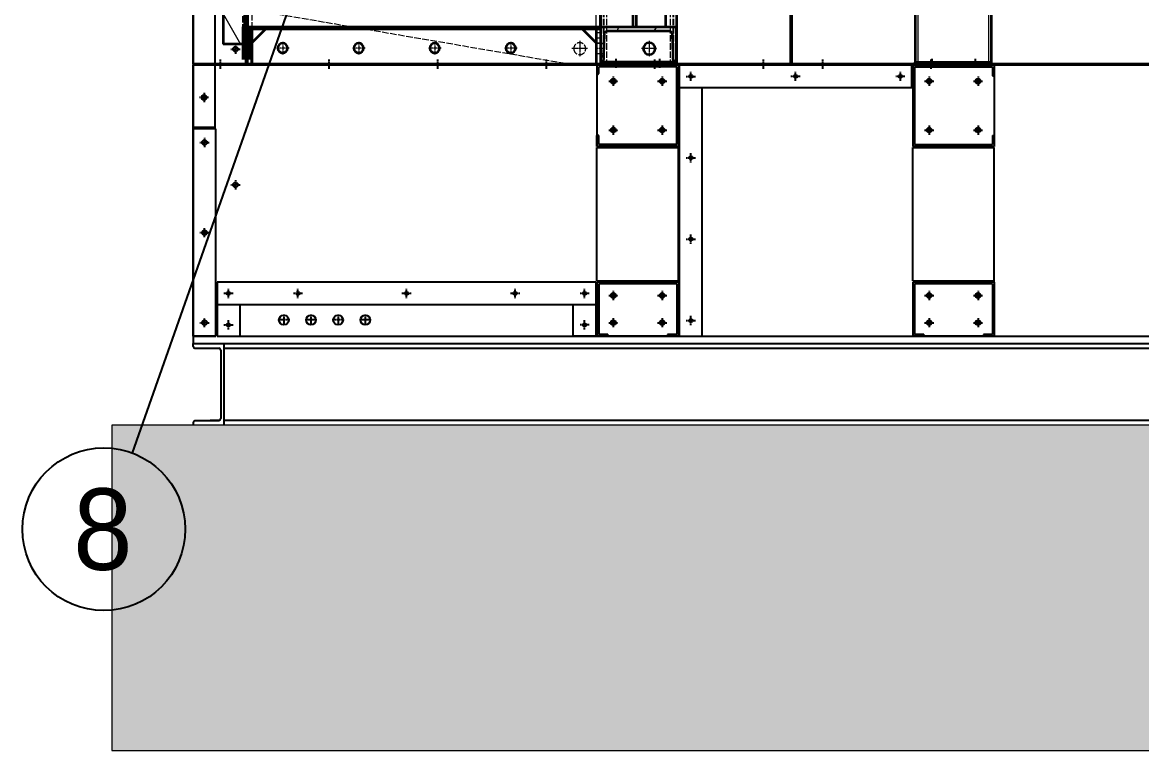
# Model space of a CAD drawing. Header units: millimetres. Extents: x 11380 to 40787, y 6310 to 27105.
# Drawn here: x 21906 to 23967, y 12293 to 13635 of the extents above; entities that cross this region are included whole.
import ezdxf
from ezdxf.enums import TextEntityAlignment as Align

# ---------------------------------------------------------------- set-up
doc = ezdxf.new("R2010")
doc.units = ezdxf.units.MM
for name, pattern in [('CENTER', [2, 1.25, -0.25, 0.25, -0.25]), ('DASHDOT', [18.5, 12, -3, 0.5, -3]), ('DASHED', [15, 12, -3])]:
    doc.linetypes.add(name, pattern=pattern)
for name, color, linetype in [('center', 1, 'CENTER'), ('냉각탑_dim', 1, 'Continuous'), ('냉각탑_text', 3, 'Continuous'), ('냉각탑_찬넬방진', 1, 'Continuous')]:
    doc.layers.add(name, color=color, linetype=linetype)
doc.styles.add('돋움', font='Dotum.ttf')

# ---------------------------------------------------------------- blocks, each defined once
blk = doc.blocks.new('A$C55E021B5')
at = {"color": 7, "linetype": 'DASHED', "lineweight": 13}
for p, q in [((585, 2140.5), (585, 0.5)), ((586.6, 2140.5), (586.6, 0.5)), ((591.6, 2140.5), (591.6, 0.5)), ((708.4, 2140.5), (708.4, 0.5)), ((713.4, 2140.5), (713.4, 0.5)), ((715, 2140.5), (715, 0.5)), ((1362, 2074.5), (1362, 66.5)), ((1370, 2074.5), (1370, 66.5)), ((728, 66.5), (728, 1070.5)), ((1379, 1050.5), (1379, 38.5)), ((770, 0.5), (1362, 101.9))]:
    blk.add_line(p, q, dxfattribs=at)
at = {"color": 7, "lineweight": 35}
for p, q in [((1375, 38.5), (1375, 2102.5)), ((1415, 2102.5), (1415, 38.5)), ((1375, 70.5), (1375, 2070.5)), ((720, 936.5), (720, 70.5)), ((660, 560.8), (660, 70.5)), ((654, 450.1), (654, 70.5)), ((580, 403), (580, 0.5)), ((600, 403), (600, 70.5)), ((1370, 70.5), (720, 70.5)), ((720, 66.5), (1370, 66.5)), ((753, 66.5), (1337, 66.5)), ((728, 0.5), (1362, 0.5))]:
    blk.add_line(p, q, dxfattribs=at)
at = {"color": 7, "lineweight": 35, "ltscale": 0.17003}
blk.add_line((720, 172.5), (720, 70.5), dxfattribs=at)
at = {"color": 7, "lineweight": 35, "ltscale": 0.16261}
blk.add_line((720, 70.5), (720, 168.1), dxfattribs=at)
at = {"color": 7, "lineweight": 35, "ltscale": 0.185241}
for p, q in [((1370, 181.6), (1370, 70.5)), ((1370, 181.6), (1370, 70.5)), ((1375, 181.6), (1375, 70.5))]:
    blk.add_line(p, q, dxfattribs=at)
at = {"color": 7, "linetype": 'DASHED', "lineweight": 13, "ltscale": 0.14}
blk.add_line((728, 41.5), (728, 125.5), dxfattribs=at)
at = {"color": 7, "lineweight": 35, "ltscale": 0.183333}
for p, q in [((0, 110.5), (0, 0.5)), ((140, 110.5), (140, 0.5))]:
    blk.add_line(p, q, dxfattribs=at)
at = {"color": 7, "linetype": 'DASHED', "lineweight": 13, "ltscale": 0.183333}
for p, q in [((5, 110.5), (5, 0.5)), ((135, 110.5), (135, 0.5))]:
    blk.add_line(p, q, dxfattribs=at)
at = {"color": 7, "lineweight": 13, "ltscale": 0.10771}
blk.add_line((1415, 94.5), (1382.7, 38.5), dxfattribs=at)
at = {"color": 7, "lineweight": 35, "ltscale": 0.116667}
for p, q in [((580, 0.5), (580, 70.5)), ((720, 70.5), (720, 0.5))]:
    blk.add_line(p, q, dxfattribs=at)
at = {"color": 7, "lineweight": 35, "ltscale": 0.233334}
for p, q in [((720, 70.5), (580, 70.5)), ((140, 5.5), (0, 5.5)), ((140, 0.5), (0, 0.5)), ((140, 0.5), (0, 0.5)), ((580, 0.5), (720, 0.5)), ((720, 0.5), (580, 0.5)), ((720, 0.5), (580, 0.5))]:
    blk.add_line(p, q, dxfattribs=at)
at = {"color": 7, "lineweight": 35, "ltscale": 0.193355}
blk.add_line((592, 62.5), (708, 62.5), dxfattribs=at)
at = {"color": 7, "linetype": 'DASHED', "lineweight": 13, "ltscale": 0.09}
blk.add_line((600, 70.5), (654, 70.5), dxfattribs=at)
at = {"color": 7, "lineweight": 13, "ltscale": 0.015396}
for p, q in [((620.6, 62.5), (616, 70.5)), ((689.9, 62.5), (685.2, 70.5))]:
    blk.add_line(p, q, dxfattribs=at)
at = {"color": 7, "linetype": 'DASHED', "lineweight": 13, "ltscale": 0.01}
blk.add_line((654, 70.5), (660, 70.5), dxfattribs=at)
at = {"color": 7, "linetype": 'DASHED', "lineweight": 13, "ltscale": 0.116667}
blk.add_line((720, 70.5), (720, 0.5), dxfattribs=at)
at = {"color": 7, "lineweight": 35, "ltscale": 0.006667}
for p, q in [((720, 66.5), (720, 70.5)), ((1370, 70.5), (1370, 66.5))]:
    blk.add_line(p, q, dxfattribs=at)
at = {"color": 7, "linetype": 'DASHED', "lineweight": 13, "ltscale": 0.006667}
blk.add_line((720, 66.5), (720, 70.5), dxfattribs=at)
at = {"color": 7, "lineweight": 35, "ltscale": 0.11}
for p, q in [((720, 66.5), (720, 0.5)), ((728, 66.5), (728, 0.5)), ((1362, 66.5), (1362, 0.5)), ((1370, 0.5), (1370, 66.5))]:
    blk.add_line(p, q, dxfattribs=at)
at = {"color": 7, "lineweight": 35, "ltscale": 0.013333}
for p, q in [((720, 66.5), (728, 66.5)), ((720, 0.5), (728, 0.5))]:
    blk.add_line(p, q, dxfattribs=at)
at = {"color": 7, "lineweight": 35, "ltscale": 0.058926}
blk.add_line((753, 66.5), (728, 41.5), dxfattribs=at)
at = {"color": 7, "lineweight": 35, "ltscale": 0.058925}
blk.add_line((1362, 41.5), (1337, 66.5), dxfattribs=at)
at = {"color": 7, "lineweight": 35, "ltscale": 0.013334}
for p, q in [((1370, 66.5), (1362, 66.5)), ((1362, 0.5), (1370, 0.5))]:
    blk.add_line(p, q, dxfattribs=at)
at = {"color": 7, "lineweight": 35, "ltscale": 0.1}
for p, q in [((1370, 70.5), (1370, 10.5)), ((1375, 70.5), (1375, 10.5))]:
    blk.add_line(p, q, dxfattribs=at)
at = {"color": 7, "lineweight": 35, "ltscale": 0.008333}
for p, q in [((1375, 70.5), (1370, 70.5)), ((0, 0.5), (0, 5.5)), ((140, 0.5), (140, 5.5)), ((580, 0.5), (580, 5.5)), ((580, 0.5), (580, 5.5)), ((1375, 10.5), (1370, 10.5))]:
    blk.add_line(p, q, dxfattribs=at)
at = {"color": 7, "lineweight": 140, "ltscale": 0.008333}
for p, q in [((1370, 70.5), (1375, 70.5)), ((1375, 10.5), (1370, 10.5))]:
    blk.add_line(p, q, dxfattribs=at)
at = {"color": 7, "lineweight": 140, "ltscale": 0.1}
for p, q in [((1370, 10.5), (1370, 70.5)), ((1375, 70.5), (1375, 10.5))]:
    blk.add_line(p, q, dxfattribs=at)
at = {"color": 7, "lineweight": 35, "ltscale": 0.095349}
for p, q in [((585, 0.5), (587, 57.7)), ((713, 57.7), (715, 0.5))]:
    blk.add_line(p, q, dxfattribs=at)
at = {"color": 7, "linetype": 'DASHDOT', "lineweight": 13, "ltscale": 0.047667}
for p, q in [((630, 44.8), (630, 16.2)), ((758, 44.8), (758, 16.2)), ((615.7, 30.5), (644.3, 30.5)), ((743.7, 30.5), (772.3, 30.5))]:
    blk.add_line(p, q, dxfattribs=at)
at = {"color": 7, "linetype": 'DASHDOT', "lineweight": 13, "ltscale": 0.016}
blk.add_line((728.8, 50.5), (719.2, 50.5), dxfattribs=at)
at = {"color": 7, "linetype": 'DASHED', "lineweight": 13, "ltscale": 0.013333}
for p, q in [((728, 60), (720, 60)), ((728, 41), (720, 41)), ((720, 40), (728, 40)), ((720, 21), (728, 21))]:
    blk.add_line(p, q, dxfattribs=at)
at = {"color": 7, "lineweight": 35, "ltscale": 0.068333}
for p, q in [((728, 41.5), (728, 0.5)), ((1362, 0.5), (1362, 41.5))]:
    blk.add_line(p, q, dxfattribs=at)
at = {"color": 7, "linetype": 'DASHDOT', "lineweight": 13, "ltscale": 0.039}
for p, q in [((885, 43.2), (885, 19.8)), ((1025, 43.2), (1025, 19.8)), ((1165, 43.2), (1165, 19.8)), ((1305, 43.2), (1305, 19.8)), ((873.3, 31.5), (896.7, 31.5)), ((1013.3, 31.5), (1036.7, 31.5)), ((1153.3, 31.5), (1176.7, 31.5)), ((1293.3, 31.5), (1316.7, 31.5))]:
    blk.add_line(p, q, dxfattribs=at)
at = {"color": 7, "linetype": 'DASHDOT', "lineweight": 13, "ltscale": 0.025999}
blk.add_line((1376.3, 44.4), (1360.7, 44.4), dxfattribs=at)
at = {"color": 7, "linetype": 'DASHED', "lineweight": 13, "ltscale": 0.013334}
for p, q in [((1370, 53.9), (1362, 53.9)), ((1370, 34.9), (1362, 34.9))]:
    blk.add_line(p, q, dxfattribs=at)
at = {"color": 7, "linetype": 'DASHED', "lineweight": 13, "ltscale": 0.008333}
for p, q in [((1375, 53.9), (1370, 53.9)), ((1375, 34.9), (1370, 34.9)), ((21.4, 0.5), (21.4, 5.5)), ((37.4, 0.5), (37.4, 5.5)), ((101.4, 0.5), (101.4, 5.5)), ((117.4, 0.5), (117.4, 5.5)), ((603.1, 0.5), (603.1, 5.5)), ((603.1, 0.5), (603.1, 5.5)), ((619.1, 0.5), (619.1, 5.5)), ((619.1, 0.5), (619.1, 5.5)), ((683.1, 0.5), (683.1, 5.5)), ((683.1, 0.5), (683.1, 5.5)), ((699.1, 0.5), (699.1, 5.5)), ((699.1, 0.5), (699.1, 5.5)), ((720, 5.5), (720, 0.5)), ((720, 5.5), (720, 0.5))]:
    blk.add_line(p, q, dxfattribs=at)
at = {"color": 7, "linetype": 'DASHDOT', "lineweight": 13, "ltscale": 0.02876}
blk.add_line((712.2, 30.5), (729.4, 30.5), dxfattribs=at)
at = {"color": 7, "linetype": 'DASHED', "lineweight": 13, "ltscale": 0.010632}
blk.add_line((713.6, 40), (720, 40), dxfattribs=at)
at = {"color": 7, "linetype": 'DASHED', "lineweight": 13, "ltscale": 0.010079}
for p, q in [((720, 40), (714, 40)), ((720, 21), (714, 21))]:
    blk.add_line(p, q, dxfattribs=at)
at = {"color": 7, "linetype": 'DASHED', "lineweight": 13, "ltscale": 0.009527}
blk.add_line((714.3, 21), (720, 21), dxfattribs=at)
at = {"color": 7, "lineweight": 35, "ltscale": 0.066667}
blk.add_line((1375, 38.5), (1415, 38.5), dxfattribs=at)
at = {"color": 7, "linetype": 'DASHDOT', "lineweight": 13, "ltscale": 0.01}
for p, q in [((29.4, 0), (29.4, 6)), ((109.4, 0), (109.4, 6)), ((611.1, 0), (611.1, 6)), ((691.1, 0), (691.1, 6))]:
    blk.add_line(p, q, dxfattribs=at)
at = {"color": 7, "lineweight": 13, "ltscale": 0.017065}
blk.add_line((585.1, 3.9), (580, 12.8), dxfattribs=at)
at = {"color": 7, "linetype": 'DASHED', "lineweight": 13, "ltscale": 0.008625}
blk.add_line((580, 5.5), (585.2, 5.5), dxfattribs=at)
blk.add_line((580, 5.5), (585.2, 5.5), dxfattribs=at)
at = {"color": 7, "lineweight": 35, "ltscale": 0.008334}
for p, q in [((580, 0.5), (585, 0.5)), ((715, 0.5), (720, 0.5))]:
    blk.add_line(p, q, dxfattribs=at)
at = {"color": 7, "lineweight": 35, "ltscale": 0.216085}
blk.add_line((585.2, 5.5), (714.8, 5.5), dxfattribs=at)
blk.add_line((585.2, 5.5), (714.8, 5.5), dxfattribs=at)
at = {"color": 7, "lineweight": 13, "ltscale": 0.018955}
blk.add_line((720, 10.3), (714.3, 20.2), dxfattribs=at)
at = {"color": 7, "linetype": 'DASHED', "lineweight": 13, "ltscale": 0.008624}
blk.add_line((714.8, 5.5), (720, 5.5), dxfattribs=at)
blk.add_line((714.8, 5.5), (720, 5.5), dxfattribs=at)
at = {"color": 7, "lineweight": 35}
for centre, radius in [((630, 30.5), 11), ((885, 31.5), 9), ((1025, 31.5), 9), ((1165, 31.5), 9), ((1305, 31.5), 9)]:
    blk.add_circle(centre, radius, dxfattribs=at)
at = {"color": 7, "linetype": 'DASHED', "lineweight": 13}
blk.add_circle((758, 30.5), 11, dxfattribs=at)
at = {"color": 7, "lineweight": 35}
for centre, start, end in [((592, 57.5), 90, 178), ((708, 57.5), 2, 90)]:
    blk.add_arc(centre, 5, start, end, dxfattribs=at)
at = {"color": 7, "linetype": 'DASHED', "lineweight": 13}
for ratio, start_param, end_param in [(0.034921, 1.0708, 3.14163), (0.034919, 0.00005, 1.070675), (0.034921, 4.212393, 6.283223), (0.034919, 3.141642, 4.212267)]:
    blk.add_ellipse((714, 30.5), major_axis=(0, 9.5), ratio=ratio, start_param=start_param, end_param=end_param, dxfattribs=at)
blk = doc.blocks.new('A$C3FF200C2')
for p, q in [((40, 805), (0, 805)), ((0, 805), (0, 0)), ((40, 805), (40, 0)), ((40, 0), (0, 0))]:
    blk.add_line(p, q)
blk = doc.blocks.new('1')
for p, q in [((22220.2, 16243.3), (22220.2, 13043.3)), ((22220.2, 16243.3), (22220.2, 13043.3)), ((22220.2, 13558.9), (22220.2, 15864.9)), ((23320.2, 13558.9), (22220.2, 13558.9)), ((22220.2, 13556.9), (24560.2, 13556.9)), ((22220.2, 13056.9), (22220.2, 13556.9)), ((22964, 13556.9), (22964, 13406.9)), ((23114, 13556.9), (22964, 13556.9)), ((23110.8, 13553.7), (22967.2, 13553.7)), ((22967.2, 13541.9), (22967.2, 13553.7)), ((23110.8, 13410.1), (23110.8, 13553.7)), ((23114, 13556.9), (23114, 13406.9)), ((23543.8, 13556.9), (23116, 13556.9)), ((23116, 13056.9), (23116, 13556.9)), ((24620.2, 13558.9), (23322.2, 13558.9)), ((23543.8, 13514.9), (23543.8, 13556.9)), ((23545.8, 13556.9), (23545.8, 13406.9)), ((23695.8, 13556.9), (23545.8, 13556.9)), ((23549, 13553.7), (23692.6, 13553.7)), ((23549, 13553.7), (23549, 13410.1)), ((23692.6, 13553.7), (23692.6, 13536.9)), ((23695.8, 13556.9), (23695.8, 13406.9)), ((23695.8, 13556.9), (23695.8, 13536.9)), ((22967.2, 13541.9), (22964, 13536.9)), ((23692.6, 13536.9), (23695.8, 13536.9)), ((23543.8, 13514.9), (23116, 13514.9)), ((23158, 13056.9), (23158, 13514.9)), ((22262.2, 13438.9), (22220.2, 13438.9)), ((22262.2, 13056.9), (22262.2, 13438.9)), ((22967.2, 13426.9), (22964, 13426.9)), ((22964, 13406.9), (22964, 13426.9)), ((22967.2, 13410.1), (22967.2, 13426.9)), ((23114, 13426.9), (23114, 13406.9)), ((23692.6, 13426.9), (23695.8, 13426.9)), ((23692.6, 13426.9), (23692.6, 13410.1)), ((23695.8, 13426.9), (23695.8, 13406.9)), ((22964, 13406.9), (23114, 13406.9)), ((23114, 13406.9), (22964, 13406.9)), ((22964, 13404.9), (23114, 13404.9)), ((22964, 13158.9), (22964, 13404.9)), ((23110.8, 13410.1), (22967.2, 13410.1)), ((23114, 13158.9), (23114, 13404.9)), ((23695.8, 13406.9), (23545.8, 13406.9)), ((23545.8, 13404.9), (23695.8, 13404.9)), ((23545.8, 13158.9), (23545.8, 13404.9)), ((23549, 13410.1), (23692.6, 13410.1)), ((23695.8, 13158.9), (23695.8, 13404.9)), ((23695.8, 13156.9), (23695.8, 13251.4)), ((22220.2, 13156.9), (22220.2, 13056.9)), ((22962.2, 13156.9), (22264.2, 13156.9)), ((22264.2, 13156.9), (22264.2, 13056.9)), ((22962.2, 13056.9), (22962.2, 13156.9)), ((22964, 13158.9), (23114, 13158.9)), ((23114, 13156.9), (22964, 13156.9)), ((22964, 13156.9), (22964, 13056.9)), ((23114, 13156.9), (22964, 13156.9)), ((22967.2, 13153.7), (22967.2, 13060.1)), ((23110.8, 13153.7), (22967.2, 13153.7)), ((23110.8, 13153.7), (23110.8, 13060.1)), ((23114, 13156.9), (23114, 13056.9)), ((23545.8, 13158.9), (23695.8, 13158.9)), ((23545.8, 13156.9), (23545.8, 13056.9)), ((23695.8, 13156.9), (23545.8, 13156.9)), ((23549, 13153.7), (23549, 13060.1)), ((23692.6, 13153.7), (23549, 13153.7)), ((23692.6, 13153.7), (23692.6, 13060.1)), ((23695.8, 13156.9), (23695.8, 13056.9)), ((22962.2, 13114.9), (22264.2, 13114.9)), ((22306.2, 13114.9), (22306.2, 13056.9)), ((22920.2, 13056.9), (22920.2, 13114.9)), ((22220.2, 13056.9), (22262.2, 13056.9)), ((22262.2, 13056.9), (22220.2, 13056.9)), ((22264.2, 13056.9), (24620.2, 13056.9)), ((22962.2, 13056.9), (22920.2, 13056.9)), ((23114, 13056.9), (22964, 13056.9)), ((22984, 13056.9), (22964, 13056.9)), ((22984, 13060.1), (22967.2, 13060.1)), ((22984, 13060.1), (22984, 13056.9)), ((23094, 13060.1), (23094, 13056.9)), ((23110.8, 13060.1), (23094, 13060.1)), ((23114, 13056.9), (23094, 13056.9)), ((23116, 13056.9), (23158, 13056.9)), ((23565.8, 13056.9), (23545.8, 13056.9)), ((23695.8, 13056.9), (23545.8, 13056.9)), ((23565.8, 13060.1), (23549, 13060.1)), ((23565.8, 13060.1), (23565.8, 13056.9)), ((23675.8, 13060.1), (23675.8, 13056.9)), ((23692.6, 13060.1), (23675.8, 13060.1)), ((23695.8, 13056.9), (23675.8, 13056.9)), ((22220.2, 13044.9), (22220.2, 13043.3)), ((22220.2, 13044.9), (22220.2, 13043.3))]:
    blk.add_line(p, q)
at = {"color": 7, "lineweight": 35}
for p, q in [((23320.2, 16001.3), (23320.2, 13558.9)), ((23322.2, 14378.9), (23322.2, 13558.9))]:
    blk.add_line(p, q, dxfattribs=at)
for centre, radius in [((22298.2, 13585.9), 4.5), ((22994, 13526.9), 4.5), ((22994, 13526.9), 4.5), ((22994, 13526.9), 4.5), ((22994, 13526.9), 4.5), ((22994, 13526.9), 3), ((22994, 13526.9), 3), ((23084, 13526.9), 4.5), ((23084, 13526.9), 4.5), ((23084, 13526.9), 4.5), ((23084, 13526.9), 4.5), ((23084, 13526.9), 3), ((23084, 13526.9), 3), ((23137, 13535.9), 3), ((23329.8, 13535.9), 3), ((23522.8, 13535.9), 3), ((23575.8, 13526.9), 4.5), ((23575.8, 13526.9), 4.5), ((23575.8, 13526.9), 3), ((23665.8, 13526.9), 4.5), ((23665.8, 13526.9), 4.5), ((23665.8, 13526.9), 3), ((22240.2, 13496.9), 4.5), ((22240.2, 13496.9), 3), ((22994, 13436.9), 4.5), ((22994, 13436.9), 4.5), ((22994, 13436.9), 4.5), ((22994, 13436.9), 4.5), ((23084, 13436.9), 4.5), ((23084, 13436.9), 4.5), ((23084, 13436.9), 4.5), ((23084, 13436.9), 4.5), ((23575.8, 13436.9), 4.5), ((23575.8, 13436.9), 4.5), ((23665.8, 13436.9), 4.5), ((23665.8, 13436.9), 4.5), ((22994, 13436.9), 3), ((22994, 13436.9), 3), ((23084, 13436.9), 3), ((23084, 13436.9), 3), ((23575.8, 13436.9), 3), ((23665.8, 13436.9), 3), ((22241.2, 13413.9), 4.5), ((23137, 13385.9), 3), ((22298.2, 13335.9), 4.5), ((22241.2, 13247.9), 4.5), ((23137, 13235.9), 3), ((22285.2, 13135.9), 3), ((22413.2, 13135.9), 3), ((22613.2, 13135.9), 3), ((22613.2, 13135.9), 3), ((22813.2, 13135.9), 3), ((22813.2, 13135.9), 3), ((22941.2, 13135.9), 3), ((22994, 13131.9), 4.5), ((22994, 13131.9), 4.5), ((22994, 13131.9), 4.5), ((22994, 13131.9), 4.5), ((22994, 13131.9), 3), ((22994, 13131.9), 3), ((23084, 13131.9), 4.5), ((23084, 13131.9), 4.5), ((23084, 13131.9), 4.5), ((23084, 13131.9), 4.5), ((23084, 13131.9), 3), ((23084, 13131.9), 3), ((23575.8, 13131.9), 4.5), ((23575.8, 13131.9), 4.5), ((23575.8, 13131.9), 3), ((23665.8, 13131.9), 4.5), ((23665.8, 13131.9), 4.5), ((23665.8, 13131.9), 3), ((22387.2, 13086.9), 9), ((22437.2, 13086.9), 9), ((22487.2, 13086.9), 9), ((22537.2, 13086.9), 9), ((22241.2, 13081.9), 4.5), ((22285.2, 13077.9), 3), ((22941.2, 13077.9), 3), ((22994, 13081.9), 4.5), ((22994, 13081.9), 4.5), ((22994, 13081.9), 4.5), ((22994, 13081.9), 4.5), ((22994, 13081.9), 3), ((22994, 13081.9), 3), ((23084, 13081.9), 4.5), ((23084, 13081.9), 4.5), ((23084, 13081.9), 4.5), ((23084, 13081.9), 4.5), ((23084, 13081.9), 3), ((23084, 13081.9), 3), ((23137, 13085.9), 3), ((23575.8, 13081.9), 4.5), ((23575.8, 13081.9), 4.5), ((23575.8, 13081.9), 3), ((23665.8, 13081.9), 4.5), ((23665.8, 13081.9), 4.5), ((23665.8, 13081.9), 3)]:
    blk.add_circle(centre, radius)
at = {"layer": 'center'}
for p, q in [((22289.7, 13585.9), (22306.7, 13585.9)), ((22298.2, 13594.4), (22298.2, 13577.4)), ((22270.2, 13566.9), (22270.2, 13549.9)), ((22470.2, 13566.9), (22470.2, 13549.9)), ((22670.2, 13566.9), (22670.2, 13549.9)), ((22870.2, 13566.9), (22870.2, 13549.9)), ((22999, 13568.4), (22999, 13551.4)), ((23070.2, 13566.9), (23070.2, 13549.9)), ((23079, 13568.4), (23079, 13551.4)), ((23270.2, 13566.9), (23270.2, 13549.9)), ((23379.2, 13566.9), (23379.2, 13549.9)), ((23379.2, 13566.9), (23379.2, 13549.9)), ((23579.2, 13566.9), (23579.2, 13549.9)), ((23579.2, 13566.9), (23579.2, 13549.9)), ((23580.8, 13568.4), (23580.8, 13551.4)), ((23660.8, 13568.4), (23660.8, 13551.4)), ((22985.5, 13526.9), (23002.5, 13526.9)), ((22985.5, 13526.9), (23002.5, 13526.9)), ((22994, 13535.4), (22994, 13518.4)), ((22994, 13535.4), (22994, 13518.4)), ((23075.5, 13526.9), (23092.5, 13526.9)), ((23075.5, 13526.9), (23092.5, 13526.9)), ((23084, 13535.4), (23084, 13518.4)), ((23084, 13535.4), (23084, 13518.4)), ((23128.5, 13535.9), (23145.5, 13535.9)), ((23137, 13527.4), (23137, 13544.4)), ((23338.3, 13535.9), (23321.3, 13535.9)), ((23329.8, 13527.4), (23329.8, 13544.4)), ((23531.3, 13535.9), (23514.3, 13535.9)), ((23522.8, 13527.4), (23522.8, 13544.4)), ((23567.3, 13526.9), (23584.3, 13526.9)), ((23575.8, 13535.4), (23575.8, 13518.4)), ((23657.3, 13526.9), (23674.3, 13526.9)), ((23665.8, 13535.4), (23665.8, 13518.4)), ((22240.2, 13505.4), (22240.2, 13488.4)), ((22248.7, 13496.9), (22231.7, 13496.9)), ((22994, 13445.4), (22994, 13428.4)), ((22994, 13445.4), (22994, 13428.4)), ((23084, 13445.4), (23084, 13428.4)), ((23084, 13445.4), (23084, 13428.4)), ((23575.8, 13445.4), (23575.8, 13428.4)), ((23665.8, 13445.4), (23665.8, 13428.4)), ((22241.2, 13422.4), (22241.2, 13405.4)), ((22985.5, 13436.9), (23002.5, 13436.9)), ((22985.5, 13436.9), (23002.5, 13436.9)), ((23075.5, 13436.9), (23092.5, 13436.9)), ((23075.5, 13436.9), (23092.5, 13436.9)), ((23567.3, 13436.9), (23584.3, 13436.9)), ((23657.3, 13436.9), (23674.3, 13436.9)), ((22232.7, 13413.9), (22249.7, 13413.9)), ((23128.5, 13385.9), (23145.5, 13385.9)), ((23137, 13377.4), (23137, 13394.4)), ((22298.2, 13344.4), (22298.2, 13327.4)), ((22289.7, 13335.9), (22306.7, 13335.9)), ((22241.2, 13239.4), (22241.2, 13256.4)), ((22232.7, 13247.9), (22249.7, 13247.9)), ((23128.5, 13235.9), (23145.5, 13235.9)), ((23137, 13227.4), (23137, 13244.4)), ((22293.7, 13135.9), (22276.7, 13135.9)), ((22285.2, 13127.4), (22285.2, 13144.4)), ((22421.7, 13135.9), (22404.7, 13135.9)), ((22413.2, 13127.4), (22413.2, 13144.4)), ((22621.7, 13135.9), (22604.7, 13135.9)), ((22621.7, 13135.9), (22604.7, 13135.9)), ((22613.2, 13127.4), (22613.2, 13144.4)), ((22613.2, 13127.4), (22613.2, 13144.4)), ((22821.7, 13135.9), (22804.7, 13135.9)), ((22821.7, 13135.9), (22804.7, 13135.9)), ((22813.2, 13127.4), (22813.2, 13144.4)), ((22813.2, 13127.4), (22813.2, 13144.4)), ((22949.7, 13135.9), (22932.7, 13135.9)), ((22941.2, 13127.4), (22941.2, 13144.4)), ((22994, 13140.4), (22994, 13123.4)), ((22994, 13140.4), (22994, 13123.4)), ((23084, 13140.4), (23084, 13123.4)), ((23084, 13140.4), (23084, 13123.4)), ((23575.8, 13140.4), (23575.8, 13123.4)), ((23665.8, 13140.4), (23665.8, 13123.4)), ((22985.5, 13131.9), (23002.5, 13131.9)), ((22985.5, 13131.9), (23002.5, 13131.9)), ((23075.5, 13131.9), (23092.5, 13131.9)), ((23075.5, 13131.9), (23092.5, 13131.9)), ((23567.3, 13131.9), (23584.3, 13131.9)), ((23657.3, 13131.9), (23674.3, 13131.9)), ((22387.2, 13096.9), (22387.2, 13076.9)), ((22437.2, 13096.9), (22437.2, 13076.9)), ((22487.2, 13096.9), (22487.2, 13076.9)), ((22537.2, 13096.9), (22537.2, 13076.9)), ((23137, 13077.4), (23137, 13094.4)), ((22232.7, 13081.9), (22249.7, 13081.9)), ((22241.2, 13073.4), (22241.2, 13090.4)), ((22276.7, 13077.9), (22293.7, 13077.9)), ((22285.2, 13069.4), (22285.2, 13086.4)), ((22397.2, 13086.9), (22377.2, 13086.9)), ((22447.2, 13086.9), (22427.2, 13086.9)), ((22497.2, 13086.9), (22477.2, 13086.9)), ((22547.2, 13086.9), (22527.2, 13086.9)), ((22949.7, 13077.9), (22932.7, 13077.9)), ((22941.2, 13069.4), (22941.2, 13086.4)), ((22985.5, 13081.9), (23002.5, 13081.9)), ((22985.5, 13081.9), (23002.5, 13081.9)), ((22994, 13090.4), (22994, 13073.4)), ((22994, 13090.4), (22994, 13073.4)), ((23075.5, 13081.9), (23092.5, 13081.9)), ((23075.5, 13081.9), (23092.5, 13081.9)), ((23084, 13090.4), (23084, 13073.4)), ((23084, 13090.4), (23084, 13073.4)), ((23128.5, 13085.9), (23145.5, 13085.9)), ((23567.3, 13081.9), (23584.3, 13081.9)), ((23575.8, 13090.4), (23575.8, 13073.4)), ((23657.3, 13081.9), (23674.3, 13081.9)), ((23665.8, 13090.4), (23665.8, 13073.4))]:
    blk.add_line(p, q, dxfattribs=at)
at = {"layer": '냉각탑_찬넬방진', "ltscale": 150}
for p, q in [((22220.2, 13038.3), (22220.2, 13043.3)), ((22220.2, 13043.3), (24620.2, 13043.3)), ((22220.2, 13043.3), (22251.6, 13043.3)), ((22223.5, 13034.9), (22267.6, 13034.9)), ((22271, 13031.5), (22271, 12905.1)), ((22276.6, 13043.3), (22276.6, 12893.3)), ((22220.2, 12898.3), (22220.2, 12893.3)), ((22223.5, 12901.7), (22267.6, 12901.7))]:
    blk.add_line(p, q, dxfattribs=at)
at = {"layer": '냉각탑_찬넬방진', "ltscale": 30}
for p, q in [((22276.6, 13034.9), (27118.4, 13034.9)), ((22268.2, 12901.8), (22251.6, 12901.8)), ((27118.4, 12901.7), (22276.6, 12901.7))]:
    blk.add_line(p, q, dxfattribs=at)
at = {"layer": '냉각탑_찬넬방진', "ltscale": 150}
for centre, start, end in [((22223.5, 13038.3), 180, 270), ((22267.6, 13031.5), 0, 90), ((22223.5, 12898.3), 90, 180), ((22267.6, 12905.1), 270, 0)]:
    blk.add_arc(centre, 3.39, start, end, dxfattribs=at)
at = {"xscale": -1}
blk.add_blockref('A$C55E021B5', (23690.2, 13556.4), dxfattribs=at)
blk.add_blockref('A$C3FF200C2', (22220.2, 13441.9))

msp = doc.modelspace()

# ---------------------------------------------------------------- hatches: boundary and pattern name
h = msp.add_hatch()
h.set_pattern_fill('AR-CONC', color=4)
h.set_pattern_definition([(50, (-307984.83, -189390.16), (182.18467, -15.939086), [19.05, -209.55]), (355, (-307984.83, -189390.16), (-35.24342, 191.056845), [15.24, -167.64058]), (100.451445, (-307969.65, -189391.49), (146.94125, 175.11775), [16.19001, -178.090245]), (46.1842, (-307984.83, -189339.36), (271.07904, -42.04233), [28.575, -314.325]), (96.63556, (-307962.24, -189342.86), (237.40413, 247.42612), [24.28502, -267.1356]), (351.18415, (-307984.83, -189339.36), (237.40413, 247.42612), [22.85997, -251.45973]), (21, (-307959.43, -189352.06), (151.61439, -102.2652), [19.05, -209.55]), (326, (-307959.43, -189352.06), (61.80203, 184.18797), [15.24, -167.64]), (71.451445, (-307946.8, -189360.58), (213.41642, 81.92277), [16.19001, -178.08994]), (37.5, (-307984.83, -189390.16), (3.088603, 84.555039), [0, -165.608, 0, -170.18, 0, -168.275]), (7.5, (-307984.83, -189390.16), (66.819663, 100.180575), [0, -97.028, 0, -161.798, 0, -64.135]), (327.5, (-308041.473, -189390.16), (135.590595, -5.728744), [0, -63.5, 0, -198.12, 0, -262.89]), (317.5, (-308066.87, -189390.16), (148.12918, 25.42649), [0, -82.55, 0, -131.572, 0, -186.69])])
edge = h.paths.add_edge_path()
edge.add_line((22070.2, 12293.3), (27271.7, 12293.3))
edge.add_line((27271.7, 12293.3), (27271.9, 12893.3))
edge.add_line((27271.9, 12893.3), (22070.3, 12893.3))
edge.add_line((22070.3, 12893.3), (22070.1, 12293.3))

# ---------------------------------------------------------------- linework, layer by layer
at = {"lineweight": 5}
msp.add_line((22070.2, 12893.3), (22070.2, 12293.3), dxfattribs=at)
at = {"lineweight": 5, "elevation": 0}
for points in [[(27271.8, 12893.3), (22070.2, 12893.3)], [(22070.2, 12293.3), (27271.8, 12293.3)]]:
    msp.add_lwpolyline(points, dxfattribs=at)
at = {"layer": '냉각탑_dim', "linetype": 'ByBlock', "lineweight": -2}
msp.add_lwpolyline([(22429.7, 13757.1), (22107.7, 12842)], dxfattribs=at)
msp.add_circle((22055.6, 12701.3), 150, dxfattribs=at)

# ---------------------------------------------------------------- block references
msp.add_blockref('1', (0, 0))

# ---------------------------------------------------------------- texts
at = {"layer": '냉각탑_text', "style": '돋움'}
msp.add_text('8', height=150, dxfattribs=at).set_placement((22053.8, 12701.5), align=Align.MIDDLE_CENTER)

doc.saveas('drawing.dxf')
